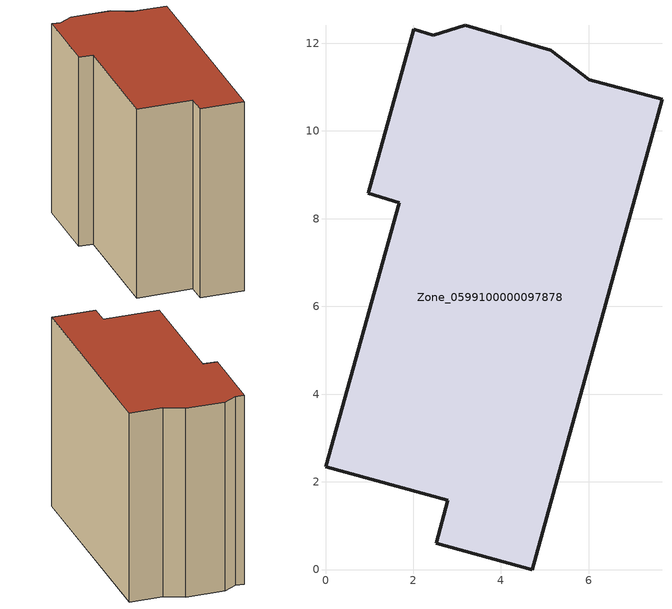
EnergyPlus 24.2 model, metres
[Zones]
Zone_0599100000097878
 floor ground (C_G): 7.67,10.72 4.71,0 2.52,0.6 2.79,1.59 0,2.35 1.68,8.37 0.97,8.59 2.01,12.32 2.46,12.19 3.19,12.41 5.13,11.85 6.02,11.17 z0
 wall outside (C_F): 4.71,0 7.67,10.72 6.02,11.17 5.13,11.85 3.19,12.41 2.46,12.19 2.01,12.32 0.97,8.59 1.68,8.37 0,2.35 2.79,1.59 2.52,0.6 4.71,0 z0:10.16
 roof outside (C_R): 3.19,12.41 2.46,12.19 2.01,12.32 0.97,8.59 1.68,8.37 0,2.35 2.79,1.59 2.52,0.6 4.71,0 7.67,10.72 6.02,11.17 5.13,11.85 z10.16
[BUILDING]
Pand.0599100000097878: North Axis=0; Terrain=City; Loads Convergence Tolerance Value=0.04; Temperature Convergence Tolerance Value=0.4; Solar Distribution=FullExterior; Maximum Number of Warmup Days=25; Minimum Number of Warmup Days=1
[Site:Location]
Rotterdam.The.Hague.AP_ZH_NLD Design_Conditions: Latitude=51.96; Longitude=4.45; Time Zone=1; Elevation=-4.5
[SITE:GROUNDTEMPERATURE:BUILDINGSURFACE]
18, 18, 18, 18, 18, 18, 18, 18, 18, 18, 18, 18
[MATERIAL] Thermal Absorptance=0.9; Solar Absorptance=0.7; Visible Absorptance=0.7
Name | Roughness | Thickness | Conductivity | Density | Specific Heat
G.TI.1946 | MediumSmooth | 0.15 | 1 | 540 | 1210
F.TI.1946 | Rough | 0.3 | 0.857143 | 1920 | 840
R.TI.1946 | MediumRough | 0.2 | 0.1 | 1500 | 1000
[CONSTRUCTION]
C_G: G.TI.1946
C_F: F.TI.1946
C_R: R.TI.1946
[ZONE]
Zone_0599100000097878: Type=1; Multiplier=1; Ceiling Height=Autocalculate; Volume=Autocalculate; Floor Area=autocalculate; Part of Total Floor Area=Yes
[ZONEINFILTRATION:DESIGNFLOWRATE]
Infil_Zone_0599100000097878: Zone or ZoneList or Space or SpaceList=Zone_0599100000097878; Schedule=AlwaysOn; Design Flow Rate Calculation Method=Flow/Area; Flow Rate per Floor Area=0.003; Constant Term Coefficient=1; Temperature Term Coefficient=0; Velocity Term Coefficient=0; Velocity Squared Term Coefficient=0
[HVACTEMPLATE:ZONE:IDEALLOADSAIRSYSTEM]
Zone_0599100000097878: Maximum Heating Supply Air Temperature=50; Minimum Cooling Supply Air Temperature=13; Maximum Heating Supply Air Humidity Ratio=0.0156; Minimum Cooling Supply Air Humidity Ratio=0.0077; Heating Limit=NoLimit; Cooling Limit=NoLimit; Dehumidification Control Type=ConstantSensibleHeatRatio; Cooling Sensible Heat Ratio=0.7; Dehumidification Setpoint=60; Humidification Control Type=None; Humidification Setpoint=30; Outdoor Air Method=None; Outdoor Air Flow Rate per Person=0.00944; Outdoor Air Flow Rate per Zone Floor Area=0; Outdoor Air Flow Rate per Zone=0; Demand Controlled Ventilation Type=None; Outdoor Air Economizer Type=NoEconomizer; Heat Recovery Type=None; Sensible Heat Recovery Effectiveness=0.7; Latent Heat Recovery Effectiveness=0.65
[ZONECONTROL:THERMOSTAT]
ThermostatControl_Zone_0599100000097878: Zone or ZoneList=Zone_0599100000097878; Control Type Schedule=DualSetpointControlType; Control 1=Thermostat_Zone_0599100000097878; Temperature Difference Between Cutout And Setpoint=0
[THERMOSTATSETPOINT:DUALSETPOINT]
Thermostat_Zone_0599100000097878: Heating Setpoint Temperature Schedule=HeatingSetpoint_Zone_0599100000097878; Cooling Setpoint Temperature Schedule=CoolingSetpoint_Zone_0599100000097878
[SCHEDULE:COMPACT]
HeatingSetpoint_Zone_0599100000097878: Through: 12/31, For: AllDays, Until: 24:00, 21
CoolingSetpoint_Zone_0599100000097878: Through: 12/31, For: AllDays, Until: 24:00, 24
DualSetpointControlType: Through: 12/31, For: AllDays, Until: 24:00, 4
AlwaysOn: Through: 12/31, For: AllDays, Until: 24:00, 1
